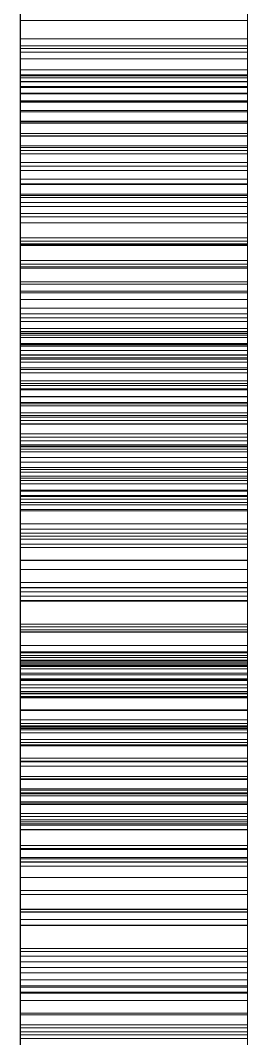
# Model space of a CAD drawing. Header units: millimetres. Extents: x 38 to 970, y 105 to 390.
# Drawn here: x 225 to 225.2, y 133.448 to 134.343 of the extents above; entities that cross this region are included whole.
import ezdxf

# ---------------------------------------------------------------- set-up
doc = ezdxf.new("R2010")
doc.units = ezdxf.units.MM
doc.linetypes.add('WP_HIDDEN', pattern=[2.3, 1.5, -0.8])
doc.layers.add('HIDDEN', color=7, linetype='WP_HIDDEN', lineweight=13)
doc.layers.add('VISIBLE', color=7, linetype='CONTINUOUS', lineweight=25)

msp = doc.modelspace()

# ---------------------------------------------------------------- linework, layer by layer
at = {"layer": 'HIDDEN', "ltscale": 1.428571}
for p, q in [((225, 133.47069), (225, 134.60154)), ((225.2, 134.60154), (225.2, 133.47069)), ((225, 134.58244), (225, 133.4516)), ((225.2, 133.4516), (225.2, 134.58244)), ((225, 134.32047), (225, 134.39179)), ((225.2, 134.39179), (225.2, 134.32047)), ((225, 134.35211), (225, 134.32671)), ((225.2, 134.32671), (225.2, 134.35211)), ((225, 134.34743), (225, 134.31491)), ((225, 134.30899), (225, 134.3429)), ((225, 134.3429), (225.2, 134.3429)), ((225.2, 134.31491), (225.2, 134.34743)), ((225.2, 134.3429), (225.2, 134.30899)), ((225, 134.32671), (225, 134.29955)), ((225, 134.32671), (225.2, 134.32671)), ((225.2, 134.29955), (225.2, 134.32671)), ((225, 134.25284), (225, 134.32047)), ((225, 134.32047), (225.2, 134.32047)), ((225, 133.50598), (225, 134.31815)), ((225, 134.31815), (225.2, 134.31815)), ((225.2, 134.32047), (225.2, 134.25284)), ((225.2, 134.31815), (225.2, 133.50598)), ((225, 134.31491), (225, 134.28378)), ((225, 134.31491), (225.2, 134.31491)), ((225, 134.27226), (225, 134.30899)), ((225, 134.30899), (225.2, 134.30899)), ((225.2, 134.28378), (225.2, 134.31491)), ((225.2, 134.30899), (225.2, 134.27226)), ((225, 134.29955), (225, 134.27102)), ((225, 134.29955), (225.2, 134.29955)), ((225.2, 134.27102), (225.2, 134.29955)), ((225, 134.29498), (225, 134.29434)), ((225, 134.29498), (225.2, 134.29498)), ((225, 134.29431), (225, 134.29498)), ((225, 134.29434), (225, 134.29243)), ((225, 134.29434), (225.2, 134.29434)), ((225, 134.29431), (225.2, 134.29431)), ((225, 134.29232), (225, 134.29431)), ((225, 134.29243), (225, 134.28925)), ((225, 134.29243), (225.2, 134.29243)), ((225, 134.29232), (225.2, 134.29232)), ((225, 134.28901), (225, 134.29232)), ((225, 134.28925), (225, 134.28479)), ((225, 134.28925), (225.2, 134.28925)), ((225, 134.28901), (225.2, 134.28901)), ((225, 134.28436), (225, 134.28901)), ((225.2, 134.29434), (225.2, 134.29498)), ((225.2, 134.29498), (225.2, 134.29431)), ((225.2, 134.29243), (225.2, 134.29434)), ((225.2, 134.29431), (225.2, 134.29232)), ((225.2, 134.28925), (225.2, 134.29243)), ((225.2, 134.29232), (225.2, 134.28901)), ((225.2, 134.28479), (225.2, 134.28925)), ((225.2, 134.28901), (225.2, 134.28436)), ((225, 134.28479), (225, 134.27906)), ((225, 134.28479), (225.2, 134.28479)), ((225, 134.28436), (225.2, 134.28436)), ((225, 134.27839), (225, 134.28436)), ((225, 134.28378), (225, 134.25405)), ((225, 134.28378), (225.2, 134.28378)), ((225.2, 134.27906), (225.2, 134.28479)), ((225.2, 134.28436), (225.2, 134.27839)), ((225.2, 134.25405), (225.2, 134.28378)), ((225, 134.27906), (225, 134.27205)), ((225, 134.27906), (225.2, 134.27906)), ((225, 134.27839), (225.2, 134.27839)), ((225, 134.27109), (225, 134.27839)), ((225, 134.2327), (225, 134.27226)), ((225, 134.27226), (225.2, 134.27226)), ((225, 134.27205), (225, 134.26377)), ((225, 134.27205), (225.2, 134.27205)), ((225, 134.27109), (225.2, 134.27109)), ((225, 134.26246), (225, 134.27109)), ((225, 134.27102), (225, 134.24146)), ((225, 134.27102), (225.2, 134.27102)), ((225.2, 134.27205), (225.2, 134.27906)), ((225.2, 134.27839), (225.2, 134.27109)), ((225.2, 134.27226), (225.2, 134.2327)), ((225.2, 134.26377), (225.2, 134.27205)), ((225.2, 134.27109), (225.2, 134.26246)), ((225.2, 134.24146), (225.2, 134.27102)), ((225, 134.26377), (225, 134.25422)), ((225, 134.26377), (225.2, 134.26377)), ((225, 134.26246), (225.2, 134.26246)), ((225, 134.25251), (225, 134.26246)), ((225.2, 134.25422), (225.2, 134.26377)), ((225.2, 134.26246), (225.2, 134.25251)), ((225, 134.25422), (225, 134.2434)), ((225, 134.25422), (225.2, 134.25422)), ((225, 134.25405), (225, 134.2257)), ((225, 134.25405), (225.2, 134.25405)), ((225.2, 134.2434), (225.2, 134.25422)), ((225.2, 134.2257), (225.2, 134.25405)), ((225, 134.1889), (225, 134.25284)), ((225, 134.25284), (225.2, 134.25284)), ((225, 134.25251), (225.2, 134.25251)), ((225, 134.24122), (225, 134.25251)), ((225.2, 134.25284), (225.2, 134.1889)), ((225.2, 134.25251), (225.2, 134.24122)), ((225, 134.2434), (225, 134.2313)), ((225, 134.2434), (225.2, 134.2434)), ((225, 134.24146), (225, 134.21088)), ((225, 134.24146), (225.2, 134.24146)), ((225, 134.24122), (225.2, 134.24122)), ((225, 134.22861), (225, 134.24122)), ((225.2, 134.2313), (225.2, 134.2434)), ((225.2, 134.21088), (225.2, 134.24146)), ((225.2, 134.24122), (225.2, 134.22861)), ((225, 134.19032), (225, 134.2327)), ((225, 134.2327), (225.2, 134.2327)), ((225, 134.2313), (225, 134.21792)), ((225, 134.2313), (225.2, 134.2313)), ((225, 134.22861), (225.2, 134.22861)), ((225, 134.21468), (225, 134.22861)), ((225.2, 134.2327), (225.2, 134.19032)), ((225.2, 134.21792), (225.2, 134.2313)), ((225.2, 134.22861), (225.2, 134.21468)), ((225, 134.2257), (225, 134.19876)), ((225, 134.2257), (225.2, 134.2257)), ((225, 134.21792), (225, 134.20328)), ((225, 134.21792), (225.2, 134.21792)), ((225.2, 134.19876), (225.2, 134.2257)), ((225.2, 134.20328), (225.2, 134.21792)), ((225, 134.21468), (225.2, 134.21468)), ((225, 134.19941), (225, 134.21468)), ((225, 134.21088), (225, 134.17929)), ((225, 134.21088), (225.2, 134.21088)), ((225.2, 134.21468), (225.2, 134.19941)), ((225.2, 134.17929), (225.2, 134.21088)), ((225, 134.20328), (225, 134.18736)), ((225, 134.20328), (225.2, 134.20328)), ((225, 134.19941), (225.2, 134.19941)), ((225, 134.18282), (225, 134.19941)), ((225.2, 134.18736), (225.2, 134.20328)), ((225.2, 134.19941), (225.2, 134.18282)), ((225, 134.19876), (225, 134.1732)), ((225, 134.19876), (225.2, 134.19876)), ((225, 134.14511), (225, 134.19032)), ((225, 134.19032), (225.2, 134.19032)), ((225.2, 134.1732), (225.2, 134.19876)), ((225.2, 134.19032), (225.2, 134.14511)), ((225, 134.12866), (225, 134.1889)), ((225, 134.1889), (225.2, 134.1889)), ((225, 134.18736), (225, 134.17016)), ((225, 134.18736), (225.2, 134.18736)), ((225, 134.18282), (225.2, 134.18282)), ((225, 134.16491), (225, 134.18282)), ((225.2, 134.1889), (225.2, 134.12866)), ((225.2, 134.17016), (225.2, 134.18736)), ((225.2, 134.18282), (225.2, 134.16491)), ((225, 134.17929), (225, 134.14667)), ((225, 134.17929), (225.2, 134.17929)), ((225, 134.1732), (225, 134.14904)), ((225, 134.1732), (225.2, 134.1732)), ((225.2, 134.14667), (225.2, 134.17929)), ((225.2, 134.14904), (225.2, 134.1732)), ((225, 134.17016), (225, 134.15169)), ((225, 134.17016), (225.2, 134.17016)), ((225, 134.16491), (225.2, 134.16491)), ((225, 134.14566), (225, 134.16491)), ((225.2, 134.15169), (225.2, 134.17016)), ((225.2, 134.16491), (225.2, 134.14566)), ((225, 134.15169), (225, 134.13195)), ((225, 134.15169), (225.2, 134.15169)), ((225, 134.14904), (225, 134.12627)), ((225, 134.14904), (225.2, 134.14904)), ((225, 134.14667), (225, 134.11304)), ((225, 134.14667), (225.2, 134.14667)), ((225, 134.14566), (225.2, 134.14566)), ((225, 134.12509), (225, 134.14566)), ((225.2, 134.13195), (225.2, 134.15169)), ((225.2, 134.12627), (225.2, 134.14904)), ((225.2, 134.11304), (225.2, 134.14667)), ((225.2, 134.14566), (225.2, 134.12509)), ((225, 134.0977), (225, 134.14511)), ((225, 134.14511), (225.2, 134.14511)), ((225.2, 134.14511), (225.2, 134.0977)), ((225, 134.13195), (225.2, 134.13195)), ((225, 134.13195), (225, 134.11125)), ((225, 134.07212), (225, 134.12866)), ((225, 134.12866), (225.2, 134.12866)), ((225.2, 134.11125), (225.2, 134.13195)), ((225.2, 134.12866), (225.2, 134.07212)), ((225, 134.12627), (225, 134.1049)), ((225, 134.12627), (225.2, 134.12627)), ((225, 134.12509), (225.2, 134.12509)), ((225, 134.10359), (225, 134.12509)), ((225.2, 134.1049), (225.2, 134.12627)), ((225.2, 134.12509), (225.2, 134.10359)), ((225, 134.11304), (225, 134.07839)), ((225, 134.11304), (225.2, 134.11304)), ((225, 134.11125), (225, 134.0899)), ((225, 134.11125), (225.2, 134.11125)), ((225.2, 134.07839), (225.2, 134.11304)), ((225.2, 134.0899), (225.2, 134.11125)), ((225, 134.1049), (225, 134.08492)), ((225, 134.1049), (225.2, 134.1049)), ((225, 134.10359), (225.2, 134.10359)), ((225, 134.08159), (225, 134.10359)), ((225.2, 134.08492), (225.2, 134.1049)), ((225.2, 134.10359), (225.2, 134.08159)), ((225, 134.04872), (225, 134.0977)), ((225, 134.0977), (225.2, 134.0977)), ((225.2, 134.0977), (225.2, 134.04872)), ((225, 134.0899), (225, 134.0679)), ((225, 134.0899), (225.2, 134.0899)), ((225, 134.08492), (225, 134.06633)), ((225, 134.08492), (225.2, 134.08492)), ((225.2, 134.0679), (225.2, 134.0899)), ((225.2, 134.06633), (225.2, 134.08492)), ((225, 134.08159), (225.2, 134.08159)), ((225, 134.05907), (225, 134.08159)), ((225, 134.07839), (225, 134.04272)), ((225, 134.07839), (225.2, 134.07839)), ((225.2, 134.08159), (225.2, 134.05907)), ((225.2, 134.04272), (225.2, 134.07839)), ((225, 134.04523), (225, 134.07212)), ((225, 134.07212), (225.2, 134.07212)), ((225, 134.06944), (225, 133.7881)), ((225, 134.06817), (225, 134.06944)), ((225, 134.06944), (225.2, 134.06944)), ((225, 134.06437), (225, 134.06817)), ((225, 134.06817), (225.2, 134.06817)), ((225, 134.0679), (225, 134.04525)), ((225, 134.0679), (225.2, 134.0679)), ((225, 134.06633), (225, 134.04914)), ((225, 134.06633), (225.2, 134.06633)), ((225.2, 134.07212), (225.2, 134.04523)), ((225.2, 134.06944), (225.2, 134.06817)), ((225.2, 133.7881), (225.2, 134.06944)), ((225.2, 134.06817), (225.2, 134.06437)), ((225.2, 134.04525), (225.2, 134.0679)), ((225.2, 134.04914), (225.2, 134.06633)), ((225, 134.05802), (225, 134.06437)), ((225, 134.06437), (225.2, 134.06437)), ((225, 134.05907), (225.2, 134.05907)), ((225, 134.03603), (225, 134.05907)), ((225, 134.04914), (225, 134.05802)), ((225, 134.05802), (225.2, 134.05802)), ((225, 134.05784), (225, 133.77649)), ((225, 134.05657), (225, 134.05784)), ((225, 134.05784), (225.2, 134.05784)), ((225, 134.05276), (225, 134.05657)), ((225, 134.05657), (225.2, 134.05657)), ((225.2, 134.06437), (225.2, 134.05802)), ((225.2, 134.05907), (225.2, 134.03603)), ((225.2, 134.05802), (225.2, 134.04914)), ((225.2, 134.05784), (225.2, 134.05657)), ((225.2, 133.77649), (225.2, 134.05784)), ((225.2, 134.05657), (225.2, 134.05276)), ((225, 134.04642), (225, 134.05276)), ((225, 134.05276), (225.2, 134.05276)), ((225, 134.04914), (225, 134.03316)), ((225, 134.03772), (225, 134.04914)), ((225, 134.04914), (225.2, 134.04914)), ((225, 133.99817), (225, 134.04872)), ((225, 134.04872), (225.2, 134.04872)), ((225.2, 134.05276), (225.2, 134.04642)), ((225.2, 134.03316), (225.2, 134.04914)), ((225.2, 134.04914), (225.2, 134.03772)), ((225.2, 134.04872), (225.2, 133.99817)), ((225, 134.03754), (225, 134.04642)), ((225, 134.04642), (225.2, 134.04642)), ((225, 134.04525), (225, 134.02196)), ((225, 134.04525), (225.2, 134.04525)), ((225, 134.01926), (225, 134.04523)), ((225, 134.04523), (225.2, 134.04523)), ((225, 134.04272), (225, 134.00603)), ((225, 134.04272), (225.2, 134.04272)), ((225.2, 134.04642), (225.2, 134.03754)), ((225.2, 134.02196), (225.2, 134.04525)), ((225.2, 134.04523), (225.2, 134.01926)), ((225.2, 134.00603), (225.2, 134.04272)), ((225, 134.02376), (225, 134.03772)), ((225, 134.03772), (225.2, 134.03772)), ((225, 134.02612), (225, 134.03754)), ((225, 134.03754), (225.2, 134.03754)), ((225, 134.03603), (225.2, 134.03603)), ((225, 134.01248), (225, 134.03603)), ((225, 134.03316), (225, 134.01821)), ((225, 134.03316), (225.2, 134.03316)), ((225.2, 134.03772), (225.2, 134.02376)), ((225.2, 134.03754), (225.2, 134.02612)), ((225.2, 134.03603), (225.2, 134.01248)), ((225.2, 134.01821), (225.2, 134.03316)), ((225, 134.01216), (225, 134.02612)), ((225, 134.02612), (225.2, 134.02612)), ((225, 134.00726), (225, 134.02376)), ((225, 134.02376), (225.2, 134.02376)), ((225, 134.02196), (225, 133.99802)), ((225, 134.02196), (225.2, 134.02196)), ((225.2, 134.02612), (225.2, 134.01216)), ((225.2, 134.02376), (225.2, 134.00726)), ((225.2, 133.99802), (225.2, 134.02196)), ((225, 133.99422), (225, 134.01926)), ((225, 134.01926), (225.2, 134.01926)), ((225, 134.01821), (225, 134.00429)), ((225, 134.01821), (225.2, 134.01821)), ((225, 134.01248), (225.2, 134.01248)), ((225, 133.98842), (225, 134.01248)), ((225, 133.99566), (225, 134.01216)), ((225, 134.01216), (225.2, 134.01216)), ((225.2, 134.01926), (225.2, 133.99422)), ((225.2, 134.00429), (225.2, 134.01821)), ((225.2, 134.01248), (225.2, 133.98842)), ((225.2, 134.01216), (225.2, 133.99566)), ((225, 133.98823), (225, 134.00726)), ((225, 134.00726), (225.2, 134.00726)), ((225, 134.00603), (225, 133.96832)), ((225, 134.00603), (225.2, 134.00603)), ((225, 134.00429), (225, 133.9914)), ((225, 134.00429), (225.2, 134.00429)), ((225.2, 134.00726), (225.2, 133.98823)), ((225.2, 133.96832), (225.2, 134.00603)), ((225.2, 133.9914), (225.2, 134.00429)), ((225, 133.94604), (225, 133.99817)), ((225, 133.99817), (225.2, 133.99817)), ((225, 133.99802), (225, 133.97343)), ((225, 133.99802), (225.2, 133.99802)), ((225, 133.97663), (225, 133.99566)), ((225, 133.99566), (225.2, 133.99566)), ((225, 133.9701), (225, 133.99422)), ((225, 133.99422), (225.2, 133.99422)), ((225.2, 133.99817), (225.2, 133.94604)), ((225.2, 133.97343), (225.2, 133.99802)), ((225.2, 133.99566), (225.2, 133.97663)), ((225.2, 133.99422), (225.2, 133.9701)), ((225, 133.9914), (225, 133.97954)), ((225, 133.9914), (225.2, 133.9914)), ((225, 133.98842), (225.2, 133.98842)), ((225, 133.96384), (225, 133.98842)), ((225, 133.96623), (225, 133.98823)), ((225, 133.98823), (225.2, 133.98823)), ((225.2, 133.97954), (225.2, 133.9914)), ((225.2, 133.98842), (225.2, 133.96384)), ((225.2, 133.98823), (225.2, 133.96623)), ((225, 133.97954), (225, 133.96872)), ((225, 133.97954), (225.2, 133.97954)), ((225, 133.95462), (225, 133.97663)), ((225, 133.97663), (225.2, 133.97663)), ((225.2, 133.96872), (225.2, 133.97954)), ((225.2, 133.97663), (225.2, 133.95462)), ((225, 133.97343), (225, 133.94819)), ((225, 133.97343), (225.2, 133.97343)), ((225, 133.92461), (225, 133.9701)), ((225, 133.9701), (225.2, 133.9701)), ((225, 133.96872), (225, 133.95892)), ((225, 133.96872), (225.2, 133.96872)), ((225, 133.96832), (225, 133.92959)), ((225, 133.96832), (225.2, 133.96832)), ((225.2, 133.94819), (225.2, 133.97343)), ((225.2, 133.9701), (225.2, 133.92461)), ((225.2, 133.95892), (225.2, 133.96872)), ((225.2, 133.92959), (225.2, 133.96832)), ((225, 133.94082), (225, 133.96623)), ((225, 133.96623), (225.2, 133.96623)), ((225, 133.96384), (225.2, 133.96384)), ((225, 133.93875), (225, 133.96384)), ((225, 133.95892), (225, 133.95016)), ((225, 133.95892), (225.2, 133.95892)), ((225.2, 133.96623), (225.2, 133.94082)), ((225.2, 133.96384), (225.2, 133.93875)), ((225.2, 133.95016), (225.2, 133.95892)), ((225, 133.92922), (225, 133.95462)), ((225, 133.95462), (225.2, 133.95462)), ((225, 133.95016), (225, 133.94243)), ((225, 133.95016), (225.2, 133.95016)), ((225.2, 133.95462), (225.2, 133.92922)), ((225.2, 133.94243), (225.2, 133.95016)), ((225, 133.94819), (225, 133.9223)), ((225, 133.94819), (225.2, 133.94819)), ((225, 133.89235), (225, 133.94604)), ((225, 133.94604), (225.2, 133.94604)), ((225, 133.94243), (225, 133.93573)), ((225, 133.94243), (225.2, 133.94243)), ((225, 133.91202), (225, 133.94082)), ((225, 133.94082), (225.2, 133.94082)), ((225.2, 133.9223), (225.2, 133.94819)), ((225.2, 133.94604), (225.2, 133.89235)), ((225.2, 133.93573), (225.2, 133.94243)), ((225.2, 133.94082), (225.2, 133.91202)), ((225, 133.93875), (225.2, 133.93875)), ((225, 133.91315), (225, 133.93875)), ((225, 133.93573), (225, 133.93006)), ((225, 133.93573), (225.2, 133.93573)), ((225.2, 133.93875), (225.2, 133.91315)), ((225.2, 133.93006), (225.2, 133.93573)), ((225, 133.93006), (225, 133.92542)), ((225, 133.93006), (225.2, 133.93006)), ((225, 133.92959), (225, 133.88984)), ((225, 133.92959), (225.2, 133.92959)), ((225, 133.90042), (225, 133.92922)), ((225, 133.92922), (225.2, 133.92922)), ((225, 133.92542), (225, 133.91923)), ((225, 133.92542), (225.2, 133.92542)), ((225, 133.88277), (225, 133.92461)), ((225, 133.92461), (225.2, 133.92461)), ((225, 133.9223), (225, 133.89577)), ((225, 133.9223), (225.2, 133.9223)), ((225.2, 133.92542), (225.2, 133.93006)), ((225.2, 133.88984), (225.2, 133.92959)), ((225.2, 133.92922), (225.2, 133.90042)), ((225.2, 133.91923), (225.2, 133.92542)), ((225.2, 133.92461), (225.2, 133.88277)), ((225.2, 133.89577), (225.2, 133.9223)), ((225, 133.91923), (225, 133.91717)), ((225, 133.91923), (225.2, 133.91923)), ((225, 133.91717), (225, 133.63582)), ((225, 133.91717), (225.2, 133.91717)), ((225, 133.91315), (225.2, 133.91315)), ((225, 133.88703), (225, 133.91315)), ((225.2, 133.91717), (225.2, 133.91923)), ((225.2, 133.63582), (225.2, 133.91717)), ((225.2, 133.91315), (225.2, 133.88703)), ((225, 133.87982), (225, 133.91202)), ((225, 133.91202), (225.2, 133.91202)), ((225.2, 133.91202), (225.2, 133.87982)), ((225, 133.86822), (225, 133.90042)), ((225, 133.90042), (225.2, 133.90042)), ((225, 133.89577), (225, 133.86859)), ((225, 133.89577), (225.2, 133.89577)), ((225.2, 133.90042), (225.2, 133.86822)), ((225.2, 133.86859), (225.2, 133.89577)), ((225, 133.83707), (225, 133.89235)), ((225, 133.89235), (225.2, 133.89235)), ((225, 133.88984), (225, 133.84908)), ((225, 133.88984), (225.2, 133.88984)), ((225, 133.88703), (225.2, 133.88703)), ((225, 133.86039), (225, 133.88703)), ((225.2, 133.89235), (225.2, 133.83707)), ((225.2, 133.84908), (225.2, 133.88984)), ((225.2, 133.88703), (225.2, 133.86039)), ((225, 133.84458), (225, 133.88277)), ((225, 133.88277), (225.2, 133.88277)), ((225, 133.84423), (225, 133.87982)), ((225, 133.87982), (225.2, 133.87982)), ((225.2, 133.88277), (225.2, 133.84458)), ((225.2, 133.87982), (225.2, 133.84423)), ((225, 133.86859), (225, 133.84076)), ((225, 133.86859), (225.2, 133.86859)), ((225.2, 133.84076), (225.2, 133.86859)), ((225, 133.83262), (225, 133.86822)), ((225, 133.86822), (225.2, 133.86822)), ((225, 133.86039), (225.2, 133.86039)), ((225, 133.83325), (225, 133.86039)), ((225.2, 133.86822), (225.2, 133.83262)), ((225.2, 133.86039), (225.2, 133.83325)), ((225, 133.84908), (225, 133.80729)), ((225, 133.84908), (225.2, 133.84908)), ((225, 133.81003), (225, 133.84458)), ((225, 133.84458), (225.2, 133.84458)), ((225, 133.80523), (225, 133.84423)), ((225, 133.84423), (225.2, 133.84423)), ((225.2, 133.80729), (225.2, 133.84908)), ((225.2, 133.84458), (225.2, 133.81003)), ((225.2, 133.84423), (225.2, 133.80523)), ((225, 133.84076), (225, 133.81228)), ((225, 133.84076), (225.2, 133.84076)), ((225, 133.78023), (225, 133.83707)), ((225, 133.83707), (225.2, 133.83707)), ((225, 133.83325), (225.2, 133.83325)), ((225, 133.80559), (225, 133.83325)), ((225, 133.79363), (225, 133.83262)), ((225, 133.83262), (225.2, 133.83262)), ((225.2, 133.81228), (225.2, 133.84076)), ((225.2, 133.83707), (225.2, 133.78023)), ((225.2, 133.83325), (225.2, 133.80559)), ((225.2, 133.83262), (225.2, 133.79363)), ((225, 133.81228), (225, 133.78315)), ((225, 133.81228), (225.2, 133.81228)), ((225, 133.77913), (225, 133.81003)), ((225, 133.81003), (225.2, 133.81003)), ((225, 133.80729), (225, 133.76449)), ((225, 133.80729), (225.2, 133.80729)), ((225.2, 133.78315), (225.2, 133.81228)), ((225.2, 133.81003), (225.2, 133.77913)), ((225.2, 133.76449), (225.2, 133.80729)), ((225, 133.80559), (225.2, 133.80559)), ((225, 133.77741), (225, 133.80559)), ((225, 133.76283), (225, 133.80523)), ((225, 133.80523), (225.2, 133.80523)), ((225.2, 133.80559), (225.2, 133.77741)), ((225.2, 133.80523), (225.2, 133.76283)), ((225, 133.75123), (225, 133.79363)), ((225, 133.79363), (225.2, 133.79363)), ((225, 133.7881), (225, 133.78729)), ((225, 133.7881), (225.2, 133.7881)), ((225.2, 133.79363), (225.2, 133.75123)), ((225.2, 133.78729), (225.2, 133.7881)), ((225, 133.78729), (225, 133.78488)), ((225, 133.78729), (225.2, 133.78729)), ((225, 133.78488), (225, 133.78086)), ((225, 133.78488), (225.2, 133.78488)), ((225, 133.78315), (225, 133.75338)), ((225, 133.78315), (225.2, 133.78315)), ((225, 133.78086), (225, 133.77523)), ((225, 133.78086), (225.2, 133.78086)), ((225, 133.72181), (225, 133.78023)), ((225, 133.78023), (225.2, 133.78023)), ((225, 133.75189), (225, 133.77913)), ((225, 133.77913), (225.2, 133.77913)), ((225.2, 133.78488), (225.2, 133.78729)), ((225.2, 133.78086), (225.2, 133.78488)), ((225.2, 133.75338), (225.2, 133.78315)), ((225.2, 133.77523), (225.2, 133.78086)), ((225.2, 133.78023), (225.2, 133.72181)), ((225.2, 133.77913), (225.2, 133.75189)), ((225, 133.77741), (225.2, 133.77741)), ((225, 133.74873), (225, 133.77741)), ((225, 133.77649), (225, 133.77569)), ((225, 133.77649), (225.2, 133.77649)), ((225, 133.77569), (225, 133.77328)), ((225, 133.77569), (225.2, 133.77569)), ((225, 133.77523), (225, 133.76799)), ((225, 133.77523), (225.2, 133.77523)), ((225, 133.77328), (225, 133.76926)), ((225, 133.77328), (225.2, 133.77328)), ((225.2, 133.77741), (225.2, 133.74873)), ((225.2, 133.77569), (225.2, 133.77649)), ((225.2, 133.77328), (225.2, 133.77569)), ((225.2, 133.76799), (225.2, 133.77523)), ((225.2, 133.76926), (225.2, 133.77328)), ((225, 133.76926), (225, 133.76362)), ((225, 133.76926), (225.2, 133.76926)), ((225, 133.76799), (225, 133.75914)), ((225, 133.76799), (225.2, 133.76799)), ((225, 133.76449), (225, 133.72067)), ((225, 133.76449), (225.2, 133.76449)), ((225, 133.76362), (225, 133.75638)), ((225, 133.76362), (225.2, 133.76362)), ((225, 133.71704), (225, 133.76283)), ((225, 133.76283), (225.2, 133.76283)), ((225.2, 133.76362), (225.2, 133.76926)), ((225.2, 133.75914), (225.2, 133.76799)), ((225.2, 133.72067), (225.2, 133.76449)), ((225.2, 133.75638), (225.2, 133.76362)), ((225.2, 133.76283), (225.2, 133.71704)), ((225, 133.75914), (225, 133.74868)), ((225, 133.75914), (225.2, 133.75914)), ((225, 133.75638), (225, 133.74754)), ((225, 133.75638), (225.2, 133.75638)), ((225, 133.75338), (225, 133.72296)), ((225, 133.75338), (225.2, 133.75338)), ((225.2, 133.74868), (225.2, 133.75914)), ((225.2, 133.74754), (225.2, 133.75638)), ((225.2, 133.72296), (225.2, 133.75338)), ((225, 133.72829), (225, 133.75189)), ((225, 133.75189), (225.2, 133.75189)), ((225, 133.70543), (225, 133.75123)), ((225, 133.75123), (225.2, 133.75123)), ((225, 133.74873), (225.2, 133.74873)), ((225, 133.71952), (225, 133.74873)), ((225, 133.74868), (225, 133.73661)), ((225, 133.74868), (225.2, 133.74868)), ((225, 133.74754), (225, 133.73708)), ((225, 133.74754), (225.2, 133.74754)), ((225.2, 133.75189), (225.2, 133.72829)), ((225.2, 133.75123), (225.2, 133.70543)), ((225.2, 133.74873), (225.2, 133.71952)), ((225.2, 133.73661), (225.2, 133.74868)), ((225.2, 133.73708), (225.2, 133.74754)), ((225, 133.73708), (225, 133.72501)), ((225, 133.73708), (225.2, 133.73708)), ((225, 133.73661), (225, 133.72259)), ((225, 133.73661), (225.2, 133.73661)), ((225.2, 133.72501), (225.2, 133.73708)), ((225.2, 133.72259), (225.2, 133.73661)), ((225, 133.70833), (225, 133.72829)), ((225, 133.72829), (225.2, 133.72829)), ((225.2, 133.72829), (225.2, 133.70833)), ((225, 133.72501), (225, 133.71099)), ((225, 133.72501), (225.2, 133.72501)), ((225, 133.72296), (225, 133.69198)), ((225, 133.72296), (225.2, 133.72296)), ((225, 133.72259), (225, 133.70625)), ((225, 133.72259), (225.2, 133.72259)), ((225, 133.66765), (225, 133.72181)), ((225, 133.72181), (225.2, 133.72181)), ((225, 133.72067), (225, 133.66332)), ((225, 133.72067), (225.2, 133.72067)), ((225, 133.71952), (225.2, 133.71952)), ((225, 133.67856), (225, 133.71952)), ((225, 133.66784), (225, 133.71704)), ((225, 133.71704), (225.2, 133.71704)), ((225.2, 133.71099), (225.2, 133.72501)), ((225.2, 133.69198), (225.2, 133.72296)), ((225.2, 133.70625), (225.2, 133.72259)), ((225.2, 133.72181), (225.2, 133.66765)), ((225.2, 133.66332), (225.2, 133.72067)), ((225.2, 133.71952), (225.2, 133.67856)), ((225.2, 133.71704), (225.2, 133.66784)), ((225, 133.71099), (225, 133.69465)), ((225, 133.71099), (225.2, 133.71099)), ((225, 133.69134), (225, 133.70833)), ((225, 133.70833), (225.2, 133.70833)), ((225.2, 133.69465), (225.2, 133.71099)), ((225.2, 133.70833), (225.2, 133.69134)), ((225, 133.70625), (225, 133.6876)), ((225, 133.70625), (225.2, 133.70625)), ((225, 133.65624), (225, 133.70543)), ((225, 133.70543), (225.2, 133.70543)), ((225.2, 133.6876), (225.2, 133.70625)), ((225.2, 133.70543), (225.2, 133.65624)), ((225, 133.69465), (225, 133.676)), ((225, 133.69465), (225.2, 133.69465)), ((225, 133.69198), (225, 133.6617)), ((225, 133.69198), (225.2, 133.69198)), ((225, 133.67661), (225, 133.69134)), ((225, 133.69134), (225.2, 133.69134)), ((225.2, 133.676), (225.2, 133.69465)), ((225.2, 133.6617), (225.2, 133.69198)), ((225.2, 133.69134), (225.2, 133.67661)), ((225, 133.6876), (225, 133.66664)), ((225, 133.6876), (225.2, 133.6876)), ((225.2, 133.66664), (225.2, 133.6876)), ((225, 133.67856), (225.2, 133.67856)), ((225, 133.63862), (225, 133.67856)), ((225, 133.66415), (225, 133.67661)), ((225, 133.67661), (225.2, 133.67661)), ((225, 133.676), (225, 133.65504)), ((225, 133.676), (225.2, 133.676)), ((225.2, 133.67856), (225.2, 133.63862)), ((225.2, 133.67661), (225.2, 133.66415)), ((225.2, 133.65504), (225.2, 133.676)), ((225, 133.61525), (225, 133.66784)), ((225, 133.66784), (225.2, 133.66784)), ((225, 133.61441), (225, 133.66765)), ((225, 133.66765), (225.2, 133.66765)), ((225, 133.66664), (225, 133.64337)), ((225, 133.66664), (225.2, 133.66664)), ((225, 133.65395), (225, 133.66415)), ((225, 133.66415), (225.2, 133.66415)), ((225, 133.66332), (225, 133.60741)), ((225, 133.66332), (225.2, 133.66332)), ((225.2, 133.66784), (225.2, 133.61525)), ((225.2, 133.66765), (225.2, 133.61441)), ((225.2, 133.64337), (225.2, 133.66664)), ((225.2, 133.66415), (225.2, 133.65395)), ((225.2, 133.60741), (225.2, 133.66332)), ((225, 133.6617), (225, 133.63212)), ((225, 133.6617), (225.2, 133.6617)), ((225, 133.60365), (225, 133.65624)), ((225, 133.65624), (225.2, 133.65624)), ((225, 133.65504), (225, 133.63177)), ((225, 133.65504), (225.2, 133.65504)), ((225, 133.64602), (225, 133.65395)), ((225, 133.65395), (225.2, 133.65395)), ((225.2, 133.63212), (225.2, 133.6617)), ((225.2, 133.65624), (225.2, 133.60365)), ((225.2, 133.63177), (225.2, 133.65504)), ((225.2, 133.65395), (225.2, 133.64602)), ((225, 133.64035), (225, 133.64602)), ((225, 133.64602), (225.2, 133.64602)), ((225.2, 133.64602), (225.2, 133.64035)), ((225, 133.64337), (225, 133.61779)), ((225, 133.64337), (225.2, 133.64337)), ((225, 133.63696), (225, 133.64035)), ((225, 133.64035), (225.2, 133.64035)), ((225, 133.63862), (225.2, 133.63862)), ((225, 133.59969), (225, 133.63862)), ((225, 133.63582), (225, 133.63696)), ((225, 133.63696), (225.2, 133.63696)), ((225, 133.63582), (225.2, 133.63582)), ((225.2, 133.61779), (225.2, 133.64337)), ((225.2, 133.64035), (225.2, 133.63696)), ((225.2, 133.63862), (225.2, 133.59969)), ((225.2, 133.63696), (225.2, 133.63582)), ((225, 133.63212), (225, 133.60322)), ((225, 133.63212), (225.2, 133.63212)), ((225, 133.63177), (225, 133.60618)), ((225, 133.63177), (225.2, 133.63177)), ((225.2, 133.60322), (225.2, 133.63212)), ((225.2, 133.60618), (225.2, 133.63177)), ((225, 133.61779), (225, 133.58989)), ((225, 133.61779), (225.2, 133.61779)), ((225.2, 133.58989), (225.2, 133.61779)), ((225, 133.55925), (225, 133.61525)), ((225, 133.61525), (225.2, 133.61525)), ((225, 133.56211), (225, 133.61441)), ((225, 133.61441), (225.2, 133.61441)), ((225.2, 133.61525), (225.2, 133.55925)), ((225.2, 133.61441), (225.2, 133.56211)), ((225, 133.60741), (225, 133.55292)), ((225, 133.60741), (225.2, 133.60741)), ((225, 133.60618), (225, 133.57829)), ((225, 133.60618), (225.2, 133.60618)), ((225, 133.54765), (225, 133.60365)), ((225, 133.60365), (225.2, 133.60365)), ((225, 133.60322), (225, 133.57502)), ((225, 133.60322), (225.2, 133.60322)), ((225.2, 133.55292), (225.2, 133.60741)), ((225.2, 133.57829), (225.2, 133.60618)), ((225.2, 133.60365), (225.2, 133.54765)), ((225.2, 133.57502), (225.2, 133.60322)), ((225, 133.59969), (225.2, 133.59969)), ((225, 133.56179), (225, 133.59969)), ((225.2, 133.59969), (225.2, 133.56179)), ((225, 133.58989), (225, 133.55969)), ((225, 133.58989), (225.2, 133.58989)), ((225.2, 133.55969), (225.2, 133.58989)), ((225, 133.57829), (225, 133.54808)), ((225, 133.57829), (225.2, 133.57829)), ((225, 133.57502), (225, 133.54751)), ((225, 133.57502), (225.2, 133.57502)), ((225.2, 133.54808), (225.2, 133.57829)), ((225.2, 133.54751), (225.2, 133.57502)), ((225, 133.51073), (225, 133.56211)), ((225, 133.56211), (225.2, 133.56211)), ((225, 133.56179), (225.2, 133.56179)), ((225, 133.5249), (225, 133.56179)), ((225, 133.55969), (225, 133.52745)), ((225, 133.55969), (225.2, 133.55969)), ((225, 133.49986), (225, 133.55925)), ((225, 133.55925), (225.2, 133.55925)), ((225.2, 133.56211), (225.2, 133.51073)), ((225.2, 133.56179), (225.2, 133.5249)), ((225.2, 133.52745), (225.2, 133.55969)), ((225.2, 133.55925), (225.2, 133.49986)), ((225, 133.55292), (225, 133.49987)), ((225, 133.55292), (225.2, 133.55292)), ((225, 133.54808), (225, 133.51585)), ((225, 133.54808), (225.2, 133.54808)), ((225, 133.48826), (225, 133.54765)), ((225, 133.54765), (225.2, 133.54765)), ((225, 133.54751), (225, 133.5207)), ((225, 133.54751), (225.2, 133.54751)), ((225.2, 133.49987), (225.2, 133.55292)), ((225.2, 133.51585), (225.2, 133.54808)), ((225.2, 133.54765), (225.2, 133.48826)), ((225.2, 133.5207), (225.2, 133.54751)), ((225, 133.52745), (225, 133.49347)), ((225, 133.52745), (225.2, 133.52745)), ((225, 133.5249), (225.2, 133.5249)), ((225, 133.48903), (225, 133.5249)), ((225, 133.5207), (225, 133.49458)), ((225, 133.5207), (225.2, 133.5207)), ((225.2, 133.49347), (225.2, 133.52745)), ((225.2, 133.5249), (225.2, 133.48903)), ((225.2, 133.49458), (225.2, 133.5207)), ((225, 133.51585), (225, 133.48187)), ((225, 133.51585), (225.2, 133.51585)), ((225, 133.46029), (225, 133.51073)), ((225, 133.51073), (225.2, 133.51073)), ((225.2, 133.48187), (225.2, 133.51585)), ((225.2, 133.51073), (225.2, 133.46029)), ((225, 133.50598), (225.2, 133.50598)), ((225, 133.49987), (225, 133.44824)), ((225, 133.49987), (225.2, 133.49987)), ((225, 133.43707), (225, 133.49986)), ((225, 133.49986), (225.2, 133.49986)), ((225, 133.49458), (225, 133.46914)), ((225, 133.49458), (225.2, 133.49458)), ((225, 133.49347), (225, 133.45775)), ((225, 133.49347), (225.2, 133.49347)), ((225.2, 133.44824), (225.2, 133.49987)), ((225.2, 133.49986), (225.2, 133.43707)), ((225.2, 133.46914), (225.2, 133.49458)), ((225.2, 133.45775), (225.2, 133.49347)), ((225, 133.48903), (225.2, 133.48903)), ((225, 133.45418), (225, 133.48903)), ((225, 133.42547), (225, 133.48826)), ((225, 133.48826), (225.2, 133.48826)), ((225.2, 133.48903), (225.2, 133.45418)), ((225.2, 133.48826), (225.2, 133.42547)), ((225, 133.48187), (225, 133.44615)), ((225, 133.48187), (225.2, 133.48187)), ((225.2, 133.44615), (225.2, 133.48187)), ((225, 133.17844), (225, 133.47069)), ((225, 133.47069), (225.2, 133.47069)), ((225, 133.46914), (225, 133.44441)), ((225, 133.46914), (225.2, 133.46914)), ((225.2, 133.47069), (225.2, 133.17844)), ((225.2, 133.44441), (225.2, 133.46914)), ((225, 133.41077), (225, 133.46029)), ((225, 133.46029), (225.2, 133.46029)), ((225, 133.45775), (225, 133.42028)), ((225, 133.45775), (225.2, 133.45775)), ((225.2, 133.46029), (225.2, 133.41077)), ((225.2, 133.42028), (225.2, 133.45775)), ((225, 133.45418), (225.2, 133.45418)), ((225, 133.42036), (225, 133.45418)), ((225, 133.4516), (225, 133.17844)), ((225, 133.4516), (225.2, 133.4516)), ((225, 133.44824), (225.2, 133.44824)), ((225.2, 133.45418), (225.2, 133.42036)), ((225.2, 133.17844), (225.2, 133.4516))]:
    msp.add_line(p, q, dxfattribs=at)
at = {"layer": 'VISIBLE'}
msp.add_line((225, 106.42857), (225, 156.42857), dxfattribs=at)

doc.saveas('drawing.dxf')
